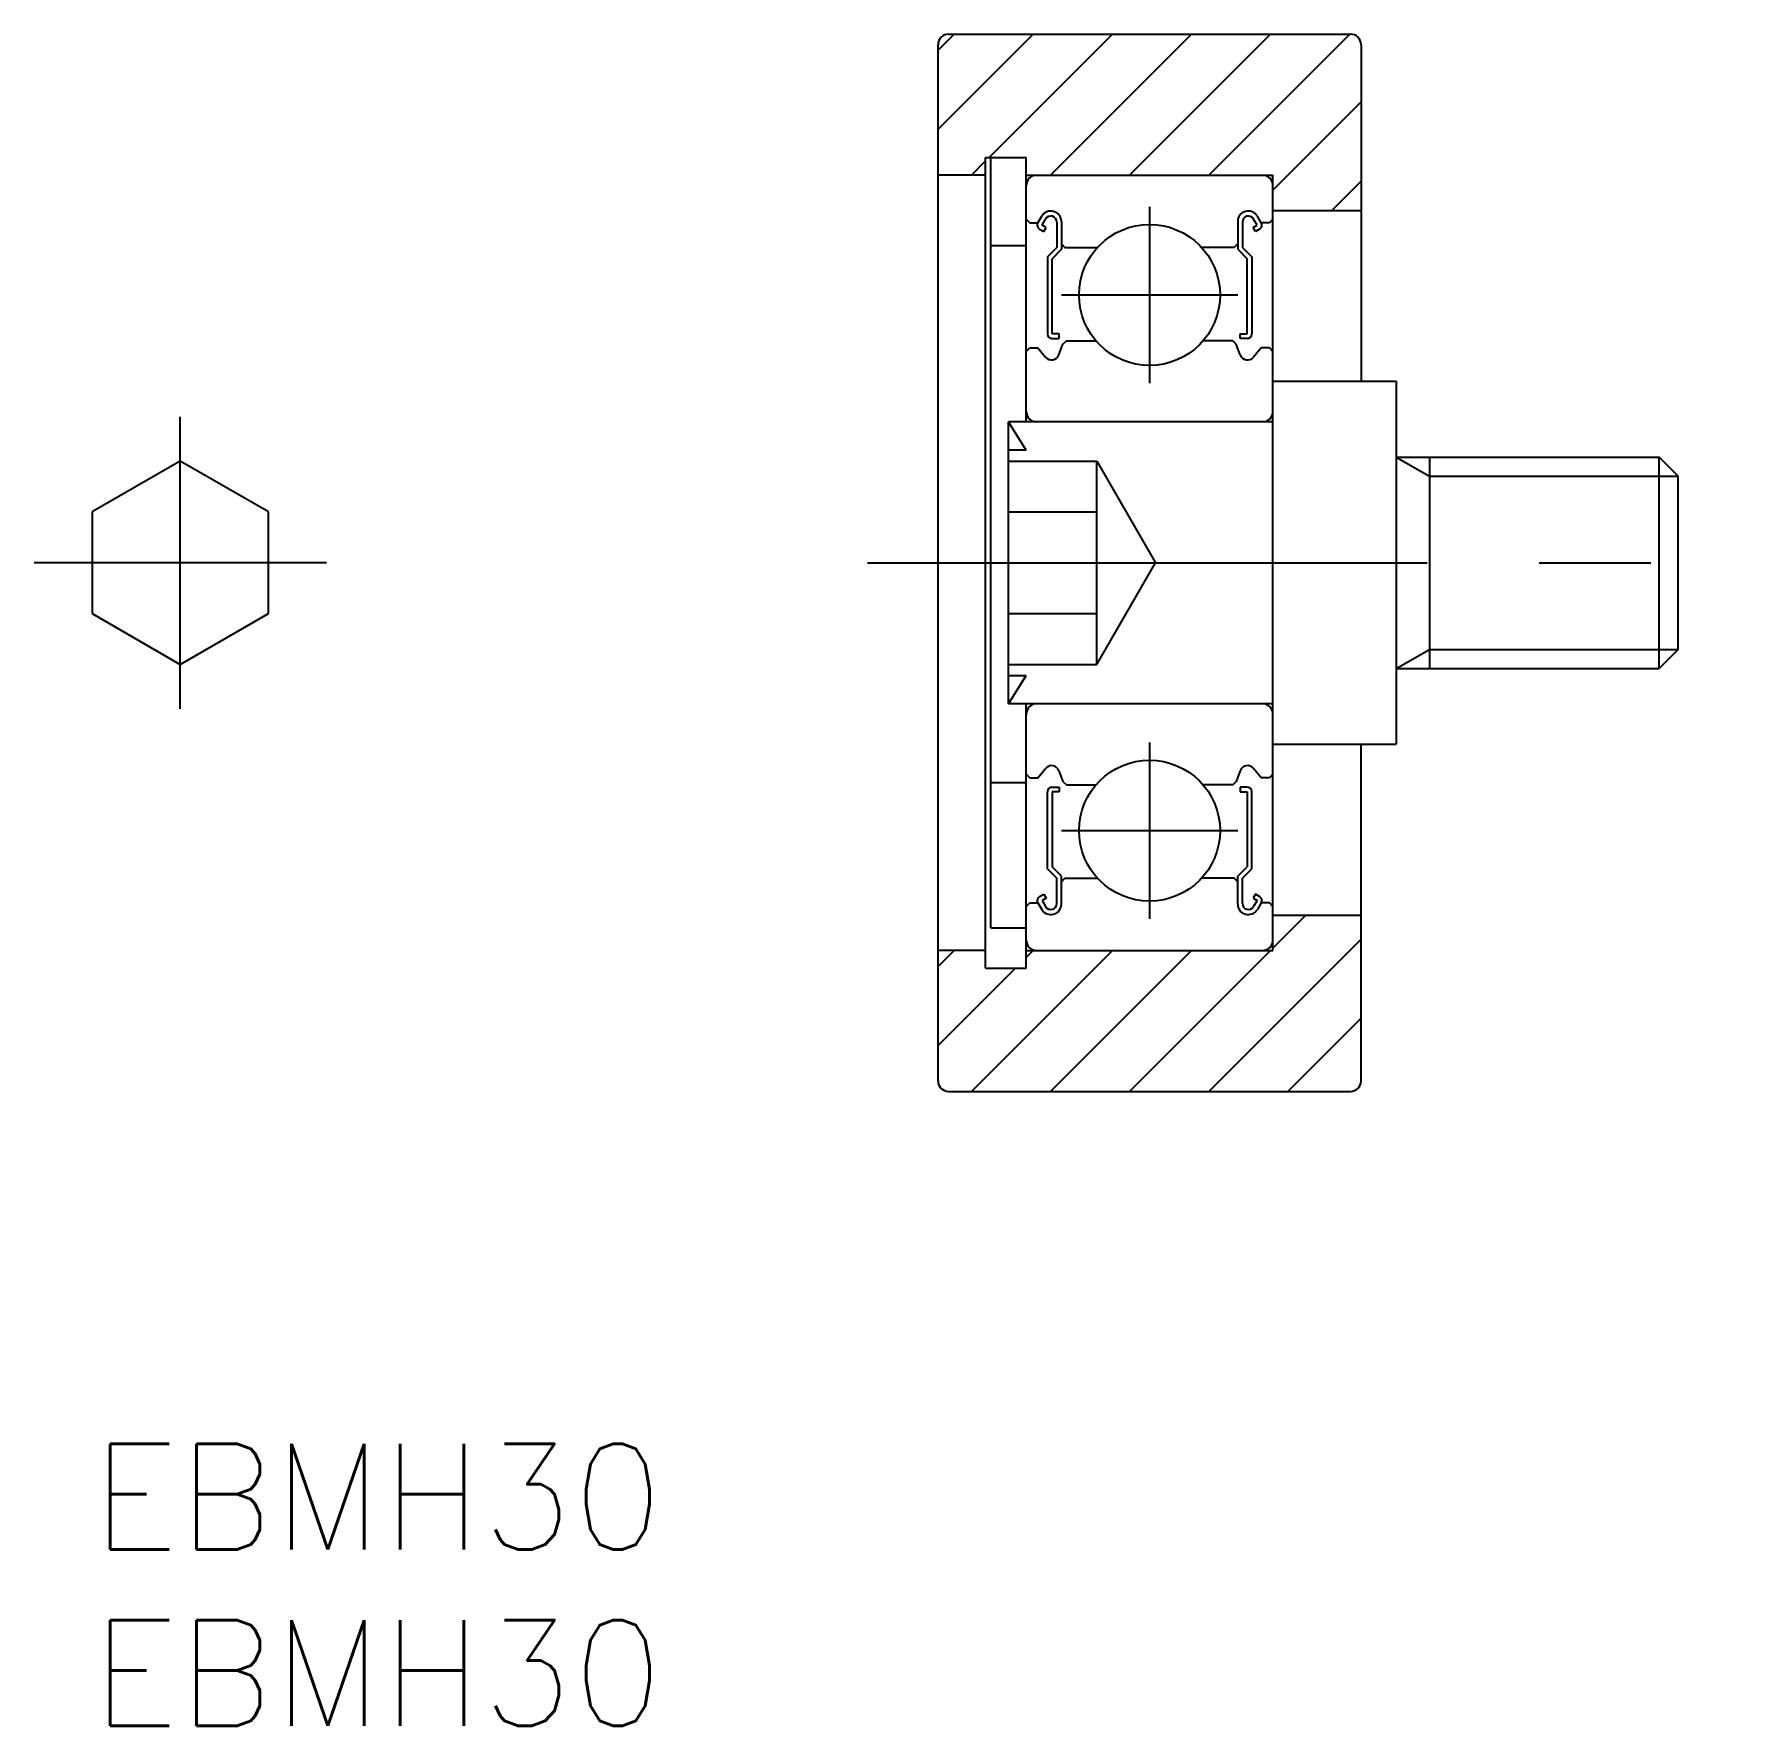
# Model space of a CAD drawing. Extents: x -1.6 to 46.8, y -8 to 40.
import ezdxf

# ---------------------------------------------------------------- set-up
doc = ezdxf.new("R2010")
doc.units = 0
doc.header["$LTSCALE"] = 0.5
doc.linetypes.add('CENTER', pattern=[50.8, 31.75, -6.35, 6.35, -6.35])
doc.linetypes.add('DASHED', pattern=[19.05, 12.7, -6.35])
for name, color, linetype in [('MSM_CENTER', 1, 'CENTER'), ('MSM_CONTINUOUS', 7, 'CONTINUOUS'), ('MSM_DASHED', 4, 'DASHED'), ('MSM_NARROW', 5, 'CONTINUOUS'), ('MSM_PART_NUMBER', 7, 'CONTINUOUS')]:
    doc.layers.add(name, color=color, linetype=linetype)
doc.styles.get("Standard").update_dxf_attribs({"font": 'txt.shx', "height": 3, "bigfont": 'bigfont.shx'})

# ---------------------------------------------------------------- blocks, each defined once
blk = doc.blocks.new('*U10')
at = {"layer": 'MSM_PART_NUMBER'}
blk.add_text('EBMH30', height=3, dxfattribs=at).set_placement((0, -3))
blk = doc.blocks.new('*U11')
at = {"layer": 'MSM_PART_NUMBER'}
blk.add_text('EBMH30', height=3, dxfattribs=at).set_placement((0, -8))

msp = doc.modelspace()

# ---------------------------------------------------------------- linework, layer by layer
at = {"layer": 'MSM_CENTER'}
for p, q in [((30, 35.1), (30, 30.1)), ((27.5, 32.6), (32.5, 32.6)), ((2.5, 20.854), (2.5, 29.146)), ((6.646, 25), (-1.646, 25)), ((22, 25), (46.804, 25)), ((30, 19.9), (30, 14.9)), ((27.5, 17.4), (32.5, 17.4))]:
    msp.add_line(p, q, dxfattribs=at)
at = {"layer": 'MSM_CONTINUOUS'}
for p, q in [((24.3, 40), (35.7, 40)), ((24, 10.3), (24, 39.7)), ((36, 39.7), (36, 30.15)), ((25.35, 36.5), (26.5, 36.5)), ((25.35, 13.5), (25.35, 36.5)), ((25.5, 14.644), (25.5, 36.5)), ((26.5, 29), (26.5, 36.5)), ((25.35, 36), (24, 36)), ((26.5, 36), (33.5, 36)), ((33.5, 14), (33.5, 36)), ((33.5, 35), (36, 35)), ((26.5, 34.75), (26.6, 34.65)), ((26.6, 34.65), (26.833, 34.65)), ((26.832, 34.648), (26.942, 34.833)), ((26.879, 34.469), (26.998, 34.401)), ((26.949, 34.583), (27.05, 34.755)), ((27.064, 34.517), (26.949, 34.583)), ((26.998, 34.401), (27.064, 34.517)), ((27.367, 34.668), (27.367, 33.95)), ((27.5, 34.681), (27.5, 33.895)), ((32.5, 34.681), (32.5, 33.895)), ((32.633, 34.668), (32.633, 33.95)), ((32.936, 34.517), (33.051, 34.583)), ((33.002, 34.401), (32.936, 34.517)), ((33.051, 34.583), (32.95, 34.755)), ((33.121, 34.469), (33.002, 34.401)), ((33.168, 34.648), (33.058, 34.833)), ((33.4, 34.65), (33.167, 34.65)), ((33.5, 34.75), (33.4, 34.65)), ((25.5, 34), (26.5, 34)), ((27.367, 33.95), (27.1, 33.683)), ((27.5, 34.05), (27.6, 33.95)), ((27.6, 33.95), (28.524, 33.95)), ((32.4, 33.95), (31.476, 33.95)), ((32.5, 34.05), (32.4, 33.95)), ((32.633, 33.95), (32.9, 33.683)), ((27.1, 33.683), (27.1, 31.495)), ((27.5, 33.895), (27.233, 33.628)), ((27.233, 31.498), (27.233, 33.628)), ((32.5, 33.895), (32.767, 33.628)), ((32.767, 31.498), (32.767, 33.628)), ((32.9, 33.683), (32.9, 31.495)), ((27.433, 31.498), (27.233, 31.498)), ((27.433, 31.365), (27.433, 31.498)), ((32.567, 31.365), (32.567, 31.498)), ((32.567, 31.498), (32.767, 31.498)), ((26.5, 31), (26.6, 31.1)), ((26.6, 31.1), (26.833, 31.1)), ((26.833, 31.1), (27.05, 30.835)), ((27.23, 31.365), (27.433, 31.365)), ((27.427, 30.899), (27.539, 31.206)), ((27.539, 31.206), (27.639, 31.3)), ((27.639, 31.3), (28.48, 31.3)), ((32.361, 31.3), (31.52, 31.3)), ((32.461, 31.206), (32.361, 31.3)), ((32.573, 30.899), (32.461, 31.206)), ((32.77, 31.365), (32.567, 31.365)), ((33.167, 31.1), (32.95, 30.835)), ((33.4, 31.1), (33.167, 31.1)), ((33.5, 31), (33.4, 31.1)), ((33.5, 30.15), (37, 30.15)), ((37, 30.15), (37, 19.85)), ((33.5, 29), (26, 29)), ((26, 21), (26, 29)), ((2.5, 27.887), (0, 26.443)), ((5, 26.443), (2.5, 27.887)), ((37, 28), (44.458, 28)), ((37.938, 28), (37.938, 22)), ((44.458, 22), (44.458, 28)), ((45, 27.458), (44.458, 28)), ((45, 22.541), (45, 27.458)), ((0, 26.443), (0, 23.557)), ((5, 23.557), (5, 26.443)), ((0, 23.557), (2.5, 22.113)), ((2.5, 22.113), (5, 23.557)), ((45, 22.541), (44.458, 22)), ((37, 22), (44.458, 22)), ((33.5, 21), (26, 21)), ((26.5, 13.5), (26.5, 21)), ((33.5, 19.85), (37, 19.85)), ((36, 10.3), (36, 19.85)), ((26.5, 19), (26.6, 18.9)), ((26.6, 18.9), (26.833, 18.9)), ((26.833, 18.9), (27.05, 19.165)), ((27.427, 19.101), (27.539, 18.794)), ((32.573, 19.101), (32.461, 18.794)), ((33.167, 18.9), (32.95, 19.165)), ((33.4, 18.9), (33.167, 18.9)), ((33.5, 19), (33.4, 18.9)), ((25.5, 18.767), (26.5, 18.767)), ((27.1, 16.317), (27.1, 18.505)), ((27.23, 18.635), (27.433, 18.635)), ((27.433, 18.502), (27.233, 18.502)), ((27.233, 18.502), (27.233, 16.372)), ((27.433, 18.635), (27.433, 18.502)), ((27.539, 18.794), (27.639, 18.7)), ((27.639, 18.7), (28.48, 18.7)), ((32.361, 18.7), (31.52, 18.7)), ((32.461, 18.794), (32.361, 18.7)), ((32.567, 18.635), (32.567, 18.502)), ((32.77, 18.635), (32.567, 18.635)), ((32.567, 18.502), (32.767, 18.502)), ((32.767, 18.502), (32.767, 16.372)), ((32.9, 16.317), (32.9, 18.505)), ((27.367, 16.05), (27.1, 16.317)), ((27.5, 16.105), (27.233, 16.372)), ((27.367, 15.332), (27.367, 16.05)), ((27.5, 15.319), (27.5, 16.105)), ((27.5, 15.95), (27.6, 16.05)), ((27.6, 16.05), (28.524, 16.05)), ((32.4, 16.05), (31.476, 16.05)), ((32.5, 15.95), (32.4, 16.05)), ((32.5, 16.105), (32.767, 16.372)), ((32.5, 15.319), (32.5, 16.105)), ((32.633, 16.05), (32.9, 16.317)), ((32.633, 15.332), (32.633, 16.05)), ((26.879, 15.531), (26.998, 15.599)), ((26.998, 15.599), (27.064, 15.483)), ((33.002, 15.599), (32.936, 15.483)), ((33.121, 15.531), (33.002, 15.599)), ((26.5, 15.25), (26.6, 15.35)), ((26.6, 15.35), (26.833, 15.35)), ((26.832, 15.352), (26.942, 15.167)), ((27.064, 15.483), (26.949, 15.417)), ((26.949, 15.417), (27.05, 15.245)), ((32.936, 15.483), (33.051, 15.417)), ((33.051, 15.417), (32.95, 15.245)), ((33.168, 15.352), (33.058, 15.167)), ((33.4, 15.35), (33.167, 15.35)), ((33.5, 15.25), (33.4, 15.35)), ((25.5, 14.644), (26.5, 14.644)), ((33.5, 15), (36, 15)), ((25.35, 14), (24, 14)), ((26.5, 14), (33.5, 14)), ((25.35, 13.5), (26.5, 13.5)), ((24.3, 10), (35.7, 10))]:
    msp.add_line(p, q, dxfattribs=at)
for centre in [(30, 32.6), (30, 17.4)]:
    msp.add_circle(centre, 2, dxfattribs=at)
for centre, radius, start, end in [((24.3, 39.7), 0.3, 90, 180), ((35.7, 39.7), 0.3, 0, 90), ((26.8, 35.7), 0.3, 90, 180), ((33.2, 35.7), 0.3, 0, 90), ((27.2, 34.681), 0.3, 0, 149.3826), ((32.8, 34.681), 0.3, 30.6174, 180), ((26.944, 34.582), 0.13, 149.3826, 240.0083), ((27.197, 34.668), 0.17, 0, 149.3789), ((32.803, 34.668), 0.17, 30.6211, 180), ((33.056, 34.582), 0.13, 299.9917, 30.6174), ((27.23, 31.495), 0.13, 180, 270), ((32.77, 31.495), 0.13, 270, 0), ((27.22, 30.974), 0.22, 219.2766, 340.0001), ((32.78, 30.974), 0.22, 199.9999, 320.7234), ((26.8, 29.3), 0.3, 180, 270), ((33.2, 29.3), 0.3, 270, 0), ((26.8, 20.7), 0.3, 90, 180), ((33.2, 20.7), 0.3, 0, 90), ((27.22, 19.026), 0.22, 19.9999, 140.7234), ((32.78, 19.026), 0.22, 39.2766, 160.0001), ((27.23, 18.505), 0.13, 90, 180), ((32.77, 18.505), 0.13, 360, 90), ((26.944, 15.418), 0.13, 119.9917, 210.6174), ((33.056, 15.418), 0.13, 329.3826, 60.0083), ((27.2, 15.319), 0.3, 210.6174, 0), ((27.197, 15.332), 0.17, 210.6211, 0), ((32.8, 15.319), 0.3, 180, 329.3826), ((32.803, 15.332), 0.17, 180, 329.3789), ((26.8, 14.3), 0.3, 180, 270), ((33.2, 14.3), 0.3, 270, 0), ((24.3, 10.3), 0.3, 180, 270), ((35.7, 10.3), 0.3, 270, 0)]:
    msp.add_arc(centre, radius, start, end, dxfattribs=at)
at = {"layer": 'MSM_DASHED'}
for p, q in [((26.5, 28.2), (26, 29)), ((26.5, 28.2), (26, 28.2)), ((26, 27.887), (28.5, 27.887)), ((28.5, 27.887), (30.167, 25)), ((28.5, 22.113), (28.5, 27.887)), ((26, 26.443), (28.5, 26.443)), ((28.5, 22.113), (30.167, 25)), ((26, 23.557), (28.5, 23.557)), ((26, 22.113), (28.5, 22.113)), ((26, 21.8), (26.5, 21.8)), ((26, 21), (26.5, 21.8))]:
    msp.add_line(p, q, dxfattribs=at)
at = {"layer": 'MSM_NARROW'}
for p, q in [((24, 37.3), (26.7, 40)), ((24, 39.545), (24.455, 40)), ((25.445, 36.5), (28.945, 40)), ((27.19, 36), (31.19, 40)), ((29.435, 36), (33.435, 40)), ((31.68, 36), (35.68, 40)), ((33.5, 35.575), (36, 38.075)), ((24.945, 36), (25.35, 36.405)), ((35.17, 35), (36, 35.83)), ((37, 28), (37.938, 27.458)), ((37.938, 27.458), (45, 27.458)), ((37, 22), (37.938, 22.541)), ((37.938, 22.541), (45, 22.541)), ((33.5, 14.065), (34.435, 15)), ((31.68, 10), (36, 14.32)), ((24, 13.545), (24.455, 14)), ((24.945, 10), (28.945, 14)), ((26.5, 13.8), (26.7, 14)), ((27.19, 10), (31.19, 14)), ((29.435, 10), (33.435, 14)), ((24, 11.3), (26.2, 13.5)), ((33.925, 10), (36, 12.075))]:
    msp.add_line(p, q, dxfattribs=at)

# ---------------------------------------------------------------- block references
at = {"layer": 'MSM_CONTINUOUS'}
for name in ['*U10', '*U11']:
    msp.add_blockref(name, (0, 0), dxfattribs=at)

doc.saveas('drawing.dxf')
